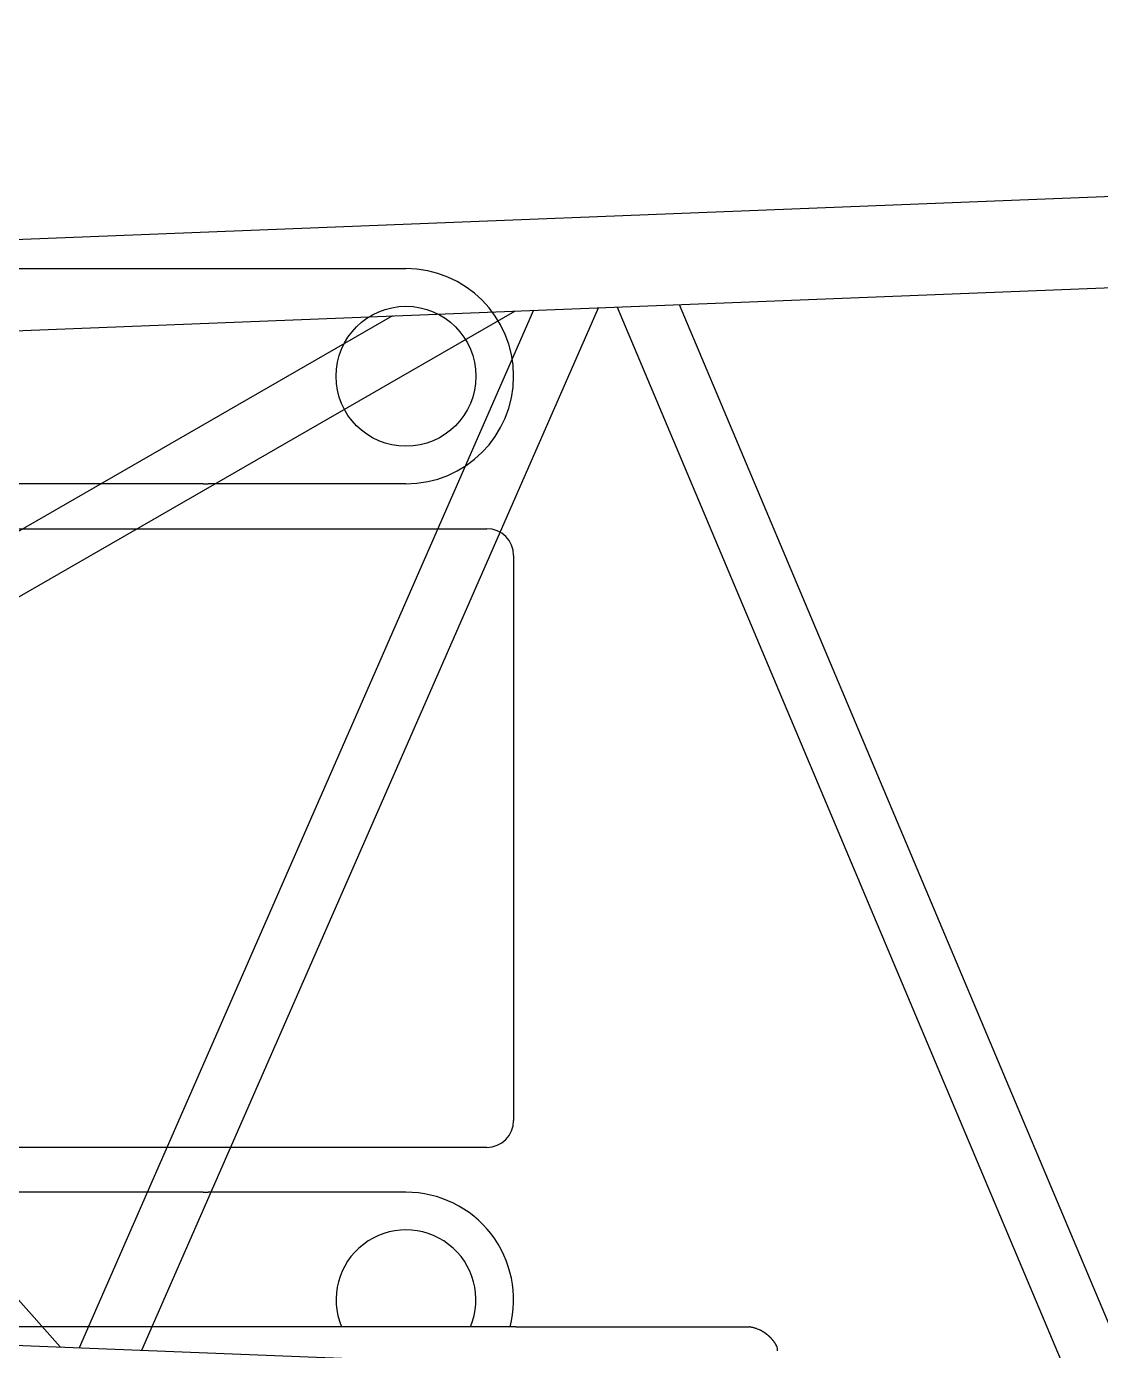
# Model space of a CAD drawing. Header units: millimetres. Extents: x -2078669 to -1085629, y -5987148 to 310365.
# Drawn here: x -1710502 to -1709304, y -2647152 to -2645675 of the extents above; entities that cross this region are included whole.
import ezdxf

# ---------------------------------------------------------------- set-up
doc = ezdxf.new("R2010")
doc.units = ezdxf.units.MM
doc.header["$LTSCALE"] = 500
for name, color, linetype, lineweight in [('D-BGD', 7, 'Continuous', 13), ('D-BYP-STR8', 5, 'Continuous', 25), ('D-BYP-STRB', 5, 'Continuous', 25)]:
    doc.layers.add(name, color=color, linetype=linetype, lineweight=lineweight)

# ---------------------------------------------------------------- blocks, each defined once
blk = doc.blocks.new('河川平面')
at = {"layer": 'D-BGD', "linetype": 'Continuous', "extrusion": (0.879845, 0.091136, 0.466441), "elevation": 1326280.5}
blk.add_lwpolyline([(-2950345.8, -283885.4), (-2934237.5, -284529.8), (-2917933.7, -285106.3)], dxfattribs=at)
blk = doc.blocks.new('A$C4dcfe073')
at = {"layer": 'D-BYP-STRB', "linetype": 'Continuous'}
for p, q in [((9434.1, 3291.5), (4510, 3096.8)), ((4510, 2995.2), (10199.9, 3220.1)), ((5870, 3131), (6625, 3131)), ((6330.3, 1924.9), (6839.5, 3087.3)), ((6860.4, 3088.2), (7367.8, 1883.9)), ((7439.5, 1881), (6929.9, 3090.8)), ((5744.5, 2506.5), (6746.3, 3083.6)), ((6609.8, 3078.2), (5744.5, 2579.8)), ((6767.3, 3084.5), (6260.5, 1927.6)), ((6290.1, 2891), (6089.9, 2891)), ((6293, 2891), (6290.1, 2891)), ((6384.9, 2891), (6293, 2891)), ((6399, 2891), (6384.9, 2891)), ((6399, 2891), (6404.3, 2891)), ((6625, 2891), (6404.3, 2891)), ((5936.5, 2841), (6715, 2841)), ((6745, 2811), (6745, 2181)), ((6239.5, 1928.5), (5744.5, 2485.5)), ((6715, 2151), (5936.5, 2151)), ((6290.1, 2101), (6089.9, 2101)), ((6293, 2101), (6290.1, 2101)), ((6384.9, 2101), (6293, 2101)), ((6399, 2101), (6384.9, 2101)), ((6399, 2101), (6404.3, 2101)), ((6625, 2101), (6404.3, 2101)), ((4510, 1996.8), (10199.9, 1771.9)), ((6683.5, 1951), (5847.2, 1951)), ((6685, 1951), (6683.5, 1951)), ((6686.9, 1951), (6685, 1951)), ((6688.9, 1951), (6686.9, 1951)), ((6691, 1951), (6688.9, 1951)), ((6693.2, 1951), (6691, 1951)), ((6695.3, 1951), (6693.2, 1951)), ((6697.3, 1951), (6695.3, 1951)), ((6699.1, 1951), (6697.3, 1951)), ((6705.7, 1951), (6699.1, 1951)), ((6707.1, 1951), (6705.7, 1951)), ((6713.6, 1951), (6707.1, 1951)), ((6714.9, 1951), (6713.6, 1951)), ((6719.2, 1951), (6714.9, 1951)), ((6720.3, 1951), (6719.2, 1951)), ((6720.9, 1951), (6720.3, 1951)), ((6721.5, 1951), (6720.9, 1951)), ((6722.2, 1951), (6721.5, 1951)), ((6722.9, 1951), (6722.2, 1951)), ((6723.5, 1951), (6722.9, 1951)), ((6724.2, 1951), (6723.5, 1951)), ((6724.9, 1951), (6724.2, 1951)), ((6725.5, 1951), (6724.9, 1951)), ((6726.2, 1951), (6725.5, 1951)), ((6726.8, 1951), (6726.2, 1951)), ((6727.4, 1951), (6726.8, 1951)), ((6728.1, 1951), (6727.4, 1951)), ((6728.7, 1951), (6728.1, 1951)), ((6729.3, 1951), (6728.7, 1951)), ((6730, 1951), (6729.3, 1951)), ((6730.6, 1951), (6730, 1951)), ((6731.3, 1951), (6730.6, 1951)), ((6732, 1951), (6731.3, 1951)), ((6732.7, 1951), (6732, 1951)), ((6733.3, 1951), (6732.7, 1951)), ((6734, 1951), (6733.3, 1951)), ((6734.5, 1951), (6734, 1951)), ((6735.1, 1951), (6734.5, 1951)), ((6735.5, 1951), (6735.1, 1951)), ((6735.9, 1951), (6735.5, 1951)), ((6736.2, 1951), (6735.9, 1951)), ((6736.5, 1951), (6736.2, 1951)), ((6736.7, 1951), (6736.5, 1951)), ((6736.9, 1951), (6736.7, 1951)), ((6737.1, 1951), (6736.9, 1951)), ((6737.3, 1951), (6737.1, 1951)), ((6737.4, 1951), (6737.3, 1951)), ((6737.6, 1951), (6737.4, 1951)), ((6737.9, 1951), (6737.6, 1951)), ((6738.1, 1951), (6737.9, 1951)), ((6738.3, 1951), (6738.1, 1951)), ((6738.6, 1951), (6738.3, 1951)), ((6738.8, 1951), (6738.6, 1951)), ((6739.1, 1951), (6738.8, 1951)), ((6739.3, 1951), (6739.1, 1951)), ((6739.6, 1951), (6739.3, 1951)), ((6739.8, 1951), (6739.6, 1951)), ((6740, 1951), (6739.8, 1951)), ((6740.2, 1951), (6740, 1951)), ((6740.5, 1951), (6740.2, 1951)), ((6740.7, 1951), (6740.5, 1951)), ((6740.9, 1951), (6740.7, 1951)), ((6741.2, 1951), (6740.9, 1951)), ((6741.4, 1951), (6741.2, 1951)), ((6741.7, 1951), (6741.4, 1951)), ((6741.9, 1951), (6741.7, 1951)), ((6742.1, 1951), (6741.9, 1951)), ((6742.4, 1951), (6742.1, 1951)), ((6742.6, 1951), (6742.4, 1951)), ((6742.8, 1951), (6742.6, 1951)), ((6743, 1951), (6742.8, 1951)), ((6743.1, 1951), (6743, 1951)), ((6743.2, 1951), (6743.1, 1951)), ((6743.3, 1951), (6743.2, 1951)), ((6743.4, 1951), (6743.3, 1951)), ((6743.5, 1951), (6743.4, 1951)), ((6743.6, 1951), (6743.5, 1951)), ((6743.5, 1951), (6743.5, 1951)), ((6743.7, 1951), (6743.6, 1951)), ((6743.8, 1951), (6743.7, 1951)), ((6743.7, 1951), (6743.7, 1951)), ((6743.9, 1951), (6743.8, 1951)), ((6744, 1951), (6743.9, 1951)), ((6744.1, 1951), (6744, 1951)), ((6744.2, 1951), (6744.1, 1951)), ((6744.3, 1951), (6744.2, 1951)), ((6744.4, 1951), (6744.3, 1951)), ((6744.7, 1951), (6744.4, 1951)), ((6745.1, 1951), (6744.7, 1951)), ((6745.2, 1951), (6745.1, 1951)), ((6745.3, 1951), (6745.2, 1951)), ((6745.4, 1951), (6745.3, 1951)), ((6745.3, 1951), (6745.3, 1951)), ((6745.5, 1951), (6745.4, 1951)), ((6745.6, 1951), (6745.5, 1951)), ((6745.7, 1951), (6745.6, 1951)), ((6745.8, 1951), (6745.7, 1951)), ((6745.9, 1951), (6745.8, 1951)), ((6745.8, 1951), (6745.8, 1951)), ((6746, 1951), (6745.9, 1951)), ((6745.9, 1951), (6745.9, 1951)), ((6745.9, 1951), (6745.9, 1951)), ((6745.9, 1951), (6745.9, 1951)), ((6746.1, 1951), (6746, 1951)), ((6746, 1951), (6746, 1951)), ((6746, 1951), (6746, 1951)), ((6746.2, 1951), (6746.1, 1951)), ((6746.1, 1951), (6746.1, 1951)), ((6746.1, 1951), (6746.1, 1951)), ((6746.3, 1951), (6746.2, 1951)), ((6746.2, 1951), (6746.2, 1951)), ((6746.2, 1951), (6746.2, 1951)), ((6746.4, 1951), (6746.3, 1951)), ((6746.3, 1951), (6746.3, 1951)), ((6746.3, 1951), (6746.3, 1951)), ((6746.5, 1951), (6746.4, 1951)), ((6746.4, 1951), (6746.4, 1951)), ((6746.4, 1951), (6746.4, 1951)), ((6746.6, 1951), (6746.5, 1951)), ((6746.5, 1951), (6746.5, 1951)), ((6746.5, 1951), (6746.5, 1951)), ((6746.7, 1951), (6746.6, 1951)), ((6746.6, 1951), (6746.6, 1951)), ((6746.6, 1951), (6746.6, 1951)), ((6746.8, 1951), (6746.7, 1951)), ((6746.7, 1951), (6746.7, 1951)), ((6746.9, 1951), (6746.8, 1951)), ((6746.8, 1951), (6746.8, 1951)), ((6746.8, 1951), (6746.8, 1951)), ((6746.8, 1951), (6746.8, 1951)), ((6747, 1951), (6746.9, 1951)), ((6746.9, 1951), (6746.9, 1951)), ((6746.9, 1951), (6746.9, 1951)), ((6746.9, 1951), (6746.9, 1951)), ((6746.9, 1951), (6746.9, 1951)), ((6746.9, 1951), (6746.9, 1951)), ((6746.9, 1951), (6746.9, 1951)), ((6746.9, 1951), (6746.9, 1951)), ((6747.1, 1951), (6747, 1951)), ((6747, 1951), (6747, 1951)), ((6747, 1951), (6747, 1951)), ((6747, 1951), (6747, 1951)), ((6747, 1951), (6747, 1951)), ((6747, 1951), (6747, 1951)), ((6747, 1951), (6747, 1951)), ((6747.2, 1951), (6747.1, 1951)), ((6747.1, 1951), (6747.1, 1951)), ((6747.1, 1951), (6747.1, 1951)), ((6747.1, 1951), (6747.1, 1951)), ((6747.1, 1951), (6747.1, 1951)), ((6747.1, 1951), (6747.1, 1951)), ((6747.1, 1951), (6747.1, 1951)), ((6747.3, 1951), (6747.2, 1951)), ((6747.2, 1951), (6747.2, 1951)), ((6747.2, 1951), (6747.2, 1951)), ((6747.2, 1951), (6747.2, 1951)), ((6747.2, 1951), (6747.2, 1951)), ((6747.2, 1951), (6747.2, 1951)), ((6747.2, 1951), (6747.2, 1951)), ((6747.4, 1951), (6747.3, 1951)), ((6747.3, 1951), (6747.3, 1951)), ((6747.3, 1951), (6747.3, 1951)), ((6747.3, 1951), (6747.3, 1951)), ((6747.3, 1951), (6747.3, 1951)), ((6747.3, 1951), (6747.3, 1951)), ((6747.3, 1951), (6747.3, 1951)), ((6747.3, 1951), (6747.3, 1951)), ((6747.3, 1951), (6747.3, 1951)), ((6747.3, 1951), (6747.3, 1951)), ((6747.3, 1951), (6747.3, 1951)), ((6747.3, 1951), (6747.3, 1951)), ((6747.3, 1951), (6747.3, 1951)), ((6747.3, 1951), (6747.3, 1951)), ((6747.3, 1951), (6747.3, 1951)), ((6747.3, 1951), (6747.3, 1951)), ((6747.3, 1951), (6747.3, 1951)), ((6747.5, 1951), (6747.4, 1951)), ((6747.4, 1951), (6747.4, 1951)), ((6747.4, 1951), (6747.4, 1951)), ((6747.4, 1951), (6747.4, 1951)), ((6747.4, 1951), (6747.4, 1951)), ((6747.4, 1951), (6747.4, 1951)), ((6747.4, 1951), (6747.4, 1951)), ((6747.4, 1951), (6747.4, 1951)), ((6747.4, 1951), (6747.4, 1951)), ((6747.4, 1951), (6747.4, 1951)), ((6747.4, 1951), (6747.4, 1951)), ((6747.4, 1951), (6747.4, 1951)), ((6747.4, 1951), (6747.4, 1951)), ((6747.4, 1951), (6747.4, 1951)), ((6747.4, 1951), (6747.4, 1951)), ((6747.4, 1951), (6747.4, 1951)), ((6747.4, 1951), (6747.4, 1951)), ((6747.4, 1951), (6747.4, 1951)), ((6747.4, 1951), (6747.4, 1951)), ((6747.5, 1951), (6771.3, 1951)), ((6747.5, 1951), (6747.5, 1951)), ((6747.5, 1951), (6747.5, 1951)), ((6747.5, 1951), (6747.5, 1951)), ((6747.5, 1951), (6747.5, 1951)), ((6747.5, 1951), (6747.5, 1951)), ((6747.5, 1951), (6747.5, 1951)), ((6747.5, 1951), (6747.5, 1951)), ((6747.5, 1951), (6747.5, 1951)), ((6747.5, 1951), (6747.5, 1951)), ((6747.5, 1951), (6747.5, 1951)), ((6747.5, 1951), (6747.5, 1951)), ((6747.5, 1951), (6747.5, 1951)), ((6747.5, 1951), (6747.5, 1951)), ((6747.5, 1951), (6747.5, 1951)), ((6747.5, 1951), (6747.5, 1951)), ((6747.5, 1951), (6747.5, 1951)), ((6747.5, 1951), (6747.5, 1951)), ((6747.5, 1951), (6747.5, 1951)), ((6747.5, 1951), (6747.5, 1951)), ((6747.5, 1951), (6747.5, 1951)), ((6747.5, 1951), (6747.5, 1951)), ((6747.5, 1951), (6747.5, 1951)), ((6771.3, 1951), (7006, 1951)), ((7006, 1951), (7007.7, 1951)), ((7008.4, 1950.9), (7007.7, 1951)), ((7009.1, 1950.7), (7008.4, 1950.9)), ((7010, 1950.5), (7009.1, 1950.7)), ((7010.8, 1950.3), (7010, 1950.5)), ((7011.7, 1950.1), (7010.8, 1950.3)), ((7012.6, 1949.9), (7011.7, 1950.1)), ((7013.3, 1949.7), (7012.6, 1949.9)), ((7014, 1949.5), (7013.3, 1949.7)), ((7015.2, 1949.2), (7014, 1949.5)), ((7015.9, 1948.9), (7015.2, 1949.2)), ((7016.1, 1948.8), (7015.9, 1948.9)), ((7017.1, 1948.4), (7016.1, 1948.8)), ((7018.1, 1948), (7017.1, 1948.4)), ((7019.1, 1947.6), (7018.1, 1948)), ((7020.2, 1947), (7019.1, 1947.6)), ((7020.4, 1946.9), (7020.2, 1947)), ((7020.7, 1946.8), (7020.4, 1946.9)), ((7020.9, 1946.7), (7020.7, 1946.8)), ((7021.2, 1946.5), (7020.9, 1946.7)), ((7021.4, 1946.4), (7021.2, 1946.5)), ((7021.7, 1946.3), (7021.4, 1946.4)), ((7021.9, 1946.1), (7021.7, 1946.3)), ((7022.2, 1946), (7021.9, 1946.1)), ((7022.4, 1945.8), (7022.2, 1946)), ((7022.7, 1945.7), (7022.4, 1945.8)), ((7023, 1945.5), (7022.7, 1945.7)), ((7023.2, 1945.4), (7023, 1945.5)), ((7023.5, 1945.2), (7023.2, 1945.4)), ((7023.7, 1945.1), (7023.5, 1945.2)), ((7023.9, 1944.9), (7023.7, 1945.1)), ((7024.1, 1944.8), (7023.9, 1944.9)), ((7024.3, 1944.7), (7024.1, 1944.8)), ((7024.5, 1944.6), (7024.3, 1944.7)), ((7024.6, 1944.5), (7024.5, 1944.6)), ((7024.8, 1944.4), (7024.6, 1944.5)), ((7024.9, 1944.3), (7024.8, 1944.4)), ((7025, 1944.2), (7024.9, 1944.3)), ((7025.1, 1944.1), (7025, 1944.2)), ((7025.3, 1944), (7025.1, 1944.1)), ((7025.4, 1943.9), (7025.3, 1944)), ((7025.5, 1943.9), (7025.4, 1943.9)), ((7025.7, 1943.8), (7025.5, 1943.9)), ((7025.8, 1943.7), (7025.7, 1943.8)), ((7026, 1943.6), (7025.8, 1943.7)), ((7026.1, 1943.4), (7026, 1943.6)), ((7026.3, 1943.3), (7026.1, 1943.4)), ((7026.4, 1943.2), (7026.3, 1943.3)), ((7026.5, 1943.1), (7026.4, 1943.2)), ((7026.7, 1943), (7026.5, 1943.1)), ((7026.8, 1942.9), (7026.7, 1943)), ((7027, 1942.8), (7026.8, 1942.9)), ((7027.1, 1942.7), (7027, 1942.8)), ((7027.2, 1942.6), (7027.1, 1942.7)), ((7027.4, 1942.5), (7027.2, 1942.6)), ((7027.5, 1942.4), (7027.4, 1942.5)), ((7027.6, 1942.3), (7027.5, 1942.4)), ((7027.7, 1942.2), (7027.6, 1942.3)), ((7027.9, 1942.1), (7027.7, 1942.2)), ((7028, 1942), (7027.9, 1942.1)), ((7028.1, 1941.9), (7028, 1942)), ((7028.3, 1941.8), (7028.1, 1941.9)), ((7028.4, 1941.7), (7028.3, 1941.8)), ((7028.6, 1941.5), (7028.4, 1941.7)), ((7028.8, 1941.4), (7028.6, 1941.5)), ((7028.9, 1941.2), (7028.8, 1941.4)), ((7029.1, 1941), (7028.9, 1941.2)), ((7029.4, 1940.8), (7029.1, 1941)), ((7029.6, 1940.7), (7029.4, 1940.8)), ((7029.8, 1940.5), (7029.6, 1940.7)), ((7030, 1940.3), (7029.8, 1940.5)), ((7030.2, 1940.1), (7030, 1940.3)), ((7030.4, 1939.9), (7030.2, 1940.1)), ((7030.6, 1939.7), (7030.4, 1939.9)), ((7030.8, 1939.5), (7030.6, 1939.7)), ((7031, 1939.3), (7030.8, 1939.5)), ((7031.2, 1939.1), (7031, 1939.3)), ((7031.4, 1938.9), (7031.2, 1939.1)), ((7031.6, 1938.7), (7031.4, 1938.9)), ((7031.8, 1938.5), (7031.6, 1938.7)), ((7032, 1938.3), (7031.8, 1938.5)), ((7032.2, 1938.1), (7032, 1938.3)), ((7032.4, 1937.9), (7032.2, 1938.1)), ((7032.5, 1937.7), (7032.4, 1937.9)), ((7032.7, 1937.5), (7032.5, 1937.7)), ((7032.9, 1937.3), (7032.7, 1937.5)), ((7033.1, 1937.1), (7032.9, 1937.3)), ((7033.3, 1936.9), (7033.1, 1937.1)), ((7033.5, 1936.7), (7033.3, 1936.9)), ((7033.7, 1936.4), (7033.5, 1936.7)), ((7033.9, 1936.2), (7033.7, 1936.4)), ((7034, 1936), (7033.9, 1936.2)), ((7034.2, 1935.8), (7034, 1936)), ((7034.4, 1935.6), (7034.2, 1935.8)), ((7034.5, 1935.4), (7034.4, 1935.6)), ((7034.7, 1935.2), (7034.5, 1935.4)), ((7035.1, 1934.6), (7034.7, 1935.2)), ((7035.2, 1934.5), (7035.1, 1934.6)), ((7035.3, 1934.4), (7035.2, 1934.5)), ((7035.7, 1933.8), (7035.3, 1934.4)), ((7035.8, 1933.7), (7035.7, 1933.8)), ((7036, 1933.5), (7035.8, 1933.7)), ((7036.1, 1933.3), (7036, 1933.5)), ((7036.2, 1933.1), (7036.1, 1933.3)), ((7036.4, 1932.9), (7036.2, 1933.1)), ((7036.5, 1932.7), (7036.4, 1932.9)), ((7036.6, 1932.6), (7036.5, 1932.7)), ((7036.7, 1932.4), (7036.6, 1932.6)), ((7036.9, 1932.1), (7036.7, 1932.4)), ((7037, 1931.9), (7036.9, 1932.1)), ((7036.9, 1932.1), (7036.9, 1932.1)), ((7037.1, 1931.8), (7037, 1931.9)), ((7037.1, 1931.7), (7037.1, 1931.8)), ((7037.1, 1931.8), (7037.1, 1931.8)), ((7037.1, 1931.8), (7037.1, 1931.8)), ((7037.2, 1931.7), (7037.1, 1931.7)), ((7037.1, 1931.7), (7037.1, 1931.7)), ((7037.2, 1931.6), (7037.2, 1931.7)), ((7037.3, 1931.5), (7037.2, 1931.6)), ((7037.2, 1931.6), (7037.2, 1931.6)), ((7037.2, 1931.6), (7037.2, 1931.6)), ((7037.3, 1931.4), (7037.3, 1931.5)), ((7037.3, 1931.5), (7037.3, 1931.5)), ((7037.4, 1931.4), (7037.3, 1931.4)), ((7037.3, 1931.4), (7037.3, 1931.4)), ((7037.4, 1931.3), (7037.4, 1931.4)), ((7037.5, 1931.2), (7037.4, 1931.3)), ((7037.4, 1931.3), (7037.4, 1931.3)), ((7037.4, 1931.3), (7037.4, 1931.3)), ((7037.5, 1931.1), (7037.5, 1931.2)), ((7037.5, 1931.2), (7037.5, 1931.2)), ((7037.6, 1931), (7037.5, 1931.1)), ((7037.6, 1930.9), (7037.6, 1931)), ((7037.6, 1931), (7037.6, 1931)), ((7037.6, 1931), (7037.6, 1931)), ((7037.6, 1931), (7037.6, 1931)), ((7037.6, 1931), (7037.6, 1931)), ((7037.6, 1931), (7037.6, 1931)), ((7037.7, 1930.9), (7037.6, 1930.9)), ((7037.6, 1930.9), (7037.6, 1930.9)), ((7037.6, 1930.9), (7037.6, 1930.9)), ((7037.6, 1930.9), (7037.6, 1930.9)), ((7037.6, 1930.9), (7037.6, 1930.9)), ((7037.7, 1930.8), (7037.7, 1930.9)), ((7037.7, 1930.9), (7037.7, 1930.9)), ((7037.7, 1930.7), (7037.7, 1930.8)), ((7037.7, 1930.8), (7037.7, 1930.8)), ((7037.7, 1930.8), (7037.7, 1930.8)), ((7037.7, 1930.8), (7037.7, 1930.8)), ((7037.7, 1930.8), (7037.7, 1930.8)), ((7037.7, 1930.8), (7037.7, 1930.8)), ((7037.8, 1930.7), (7037.7, 1930.7)), ((7037.7, 1930.7), (7037.7, 1930.7)), ((7037.7, 1930.7), (7037.7, 1930.7)), ((7037.7, 1930.7), (7037.7, 1930.7)), ((7037.7, 1930.7), (7037.7, 1930.7)), ((7037.7, 1930.7), (7037.7, 1930.7)), ((7037.8, 1930.6), (7037.8, 1930.7)), ((7037.8, 1930.7), (7037.8, 1930.7)), ((7037.8, 1930.7), (7037.8, 1930.7)), ((7037.8, 1930.7), (7037.8, 1930.7)), ((7037.8, 1930.7), (7037.8, 1930.7)), ((7037.9, 1930.5), (7037.8, 1930.6)), ((7037.8, 1930.6), (7037.8, 1930.6)), ((7037.8, 1930.6), (7037.8, 1930.6)), ((7037.8, 1930.6), (7037.8, 1930.6)), ((7037.8, 1930.6), (7037.8, 1930.6)), ((7037.8, 1930.6), (7037.8, 1930.6)), ((7037.8, 1930.6), (7037.8, 1930.6)), ((7037.8, 1930.6), (7037.8, 1930.6)), ((7037.8, 1930.6), (7037.8, 1930.6)), ((7037.8, 1930.6), (7037.8, 1930.6)), ((7037.8, 1930.6), (7037.8, 1930.6)), ((7037.8, 1930.6), (7037.8, 1930.6)), ((7037.8, 1930.6), (7037.8, 1930.6)), ((7037.8, 1930.6), (7037.8, 1930.6)), ((7037.8, 1930.6), (7037.8, 1930.6)), ((7037.8, 1930.6), (7037.8, 1930.6)), ((7037.8, 1930.6), (7037.8, 1930.6)), ((7037.8, 1930.6), (7037.8, 1930.6)), ((7037.8, 1930.6), (7037.8, 1930.6)), ((7037.8, 1930.6), (7037.8, 1930.6)), ((7037.8, 1930.6), (7037.8, 1930.6)), ((7037.8, 1930.6), (7037.8, 1930.6)), ((7038.5, 1929.2), (7037.9, 1930.5)), ((7037.9, 1930.5), (7037.9, 1930.5)), ((7037.9, 1930.5), (7037.9, 1930.5)), ((7038.9, 1928.1), (7038.5, 1929.2)), ((7039.1, 1926.9), (7038.9, 1928.1)), ((7039.2, 1925.5), (7039.1, 1926.9)), ((7039.2, 1924), (7039.2, 1925.9))]:
    blk.add_line(p, q, dxfattribs=at)
blk.add_circle((6625, 3011), 78, dxfattribs=at)
for centre, radius, start, end in [((6625, 3011), 120, 270, 90), ((6715, 2811), 30, 0, 90), ((6715, 2181), 30, 270, 0), ((6625, 1981), 120, 345.5225, 90), ((6625, 1981), 78, 337.3801, 202.6199)]:
    blk.add_arc(centre, radius, start, end, dxfattribs=at)

msp = doc.modelspace()

# ---------------------------------------------------------------- linework, layer by layer
at = {"layer": 'D-BYP-STR8'}
msp.add_circle((-1712403.8, -2646580.4), 20000, dxfattribs=at)

# ---------------------------------------------------------------- block references
at = {"layer": 'D-BGD'}
msp.add_blockref('河川平面', (-3310965.8, 144500.2), dxfattribs=at)
at = {"layer": 'D-BYP-STR8'}
msp.add_blockref('A$C4dcfe073', (-1716703.8, -2649076.4), dxfattribs=at)

doc.saveas('drawing.dxf')
